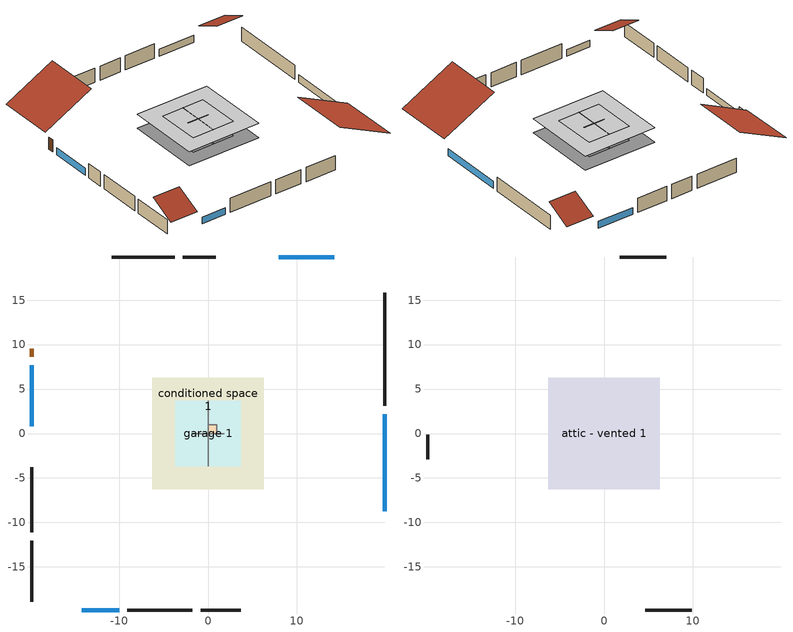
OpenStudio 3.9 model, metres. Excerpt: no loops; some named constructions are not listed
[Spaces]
garage 1
 floor foundation (Slab1 construction): -3.66,-3.66 -3.66,3.66 3.66,3.66 3.66,-3.66 z0
 wall outside (Wall1 construction): -9.06,-19.85 -1.75,-19.85 z0:2.44
 wall outside (Wall2 construction): -19.85,-3.8 -19.85,-11.12 z0:2.44
 wall outside (Wall12 construction): 0.84,19.85 -2.81,19.85 z0:2.44
 wall to conditioned space 1 (Wall5 construction Reversed): 0,-3.66 0,3.66 z0:2.44
 wall to conditioned space 1 (Wall6 construction Reversed): 1.83,0 -1.83,0 z0:2.44
conditioned space 1
 floor foundation (Slab2 construction): -6.28,-6.28 -6.28,6.28 6.28,6.28 6.28,-6.28 z0
 wall outside (Wall3 construction): 19.85,3.1 19.85,15.85 z0:2.44
 wall outside (Wall4 construction): -0.82,-19.85 3.71,-19.85 z0:2.44
 wall outside (Wall7 construction): -19.85,-12.05 -19.85,-18.92 z0:2.44
 wall outside (Wall8 construction): -3.74,19.85 -10.83,19.85 z0:2.44
 wall outside (AdiabaticWallConstruction): 19.85,-8.77 19.85,2.17 z0:1.22; -14.18,-19.85 -9.99,-19.85 z0:1.13; -19.85,7.69 -19.85,0.8 z0:1.16; 14.18,19.85 7.96,19.85 z0:1.19
 wall outside (AdiabaticWallConstruction 1): -19.85,9.53 -19.85,8.62 z0:2.03
 window (WindowConstruction): 19.85,-8.77 19.85,2.17 z0:1.22
 window (WindowConstruction 1): -14.18,-19.85 -9.99,-19.85 z0:1.13
 window (WindowConstruction 2): -19.85,7.69 -19.85,0.8 z0:1.16
 window (WindowConstruction 3): 14.18,19.85 7.96,19.85 z0:1.19
 door (Door): -19.85,9.53 -19.85,8.62 z0:2.03
central ac and furnace airloop ret air space
 floor adiabatic (AdiabaticConst): 0,0 0,1 1,1 1,0 z0
 wall adiabatic (AdiabaticConst): 0,1 0,0 1,0 1,1 0,1 z0:1
 ceiling adiabatic (AdiabaticConst): 1,0 1,1 0,1 0,0 z1
attic - vented 1
 floor to garage 1 (Floor1 construction): -3.66,-3.66 -3.66,3.66 3.66,3.66 3.66,-3.66 z2.44
 floor to conditioned space 1 (Floor2 construction Reversed): -6.28,-6.28 -6.28,6.28 6.28,6.28 6.28,-6.28 z2.44
 wall outside (Wall9 construction): 4.64,-19.85 9.89,-19.85 z0:2.44
 wall outside (Wall10 construction): 7.03,19.85 1.77,19.85 z0:2.44
 wall outside (Wall11 construction): -19.85,-0.13 -19.85,-2.87 z0:2.44
 roof outside (Roof1 construction): 19.85,-9.69,2.44 10.77,-9.69,6.98 10.77,-19.85,6.98 19.85,-19.85,2.44
 roof outside (Roof2 construction): -15.11,-19.85,2.44 -15.11,-15.61,4.56 -19.85,-15.61,4.56 -19.85,-19.85,2.44
 roof outside (Roof3 construction): 15.11,19.85,2.44 15.11,15.61,4.56 19.85,15.61,4.56 19.85,19.85,2.44
 roof outside (Roof4 construction): -19.85,10.46,2.44 -11.45,10.46,6.64 -11.45,19.85,6.64 -19.85,19.85,2.44
[Material] Roughness=Rough
Name | Thickness {m} | Conductivity {W/m-K} | Density {kg/m3} | Specific Heat {J/kg-K} | Thermal Absorptance | Solar Absorptance | Visible Absorptance
gypsum board | 0.0127 | 0.160291 | 801 | 837.4 | 0.9 | 0.6 | 0.6
osb sheathing 0.5 in. 2; osb sheathing 0.5 in. 3 | 0.0127 | 0.115458 | 512.64 | 1214.23
wall stud and cavity 2 | 0.1397 | 0.335416 | 139.0536 | 1170.24 | 0.9 | 0.7 | 0.7
ceiling loosefill ins | 0.169333 | 0.0480833 | 16.02 | 1046.75 | 0.9 | 0.7 | 0.7
ceiling stud and cavity 1 | 0.1397 | 0.0824711 | 65.682 | 1177.47 | 0.9 | 0.7 | 0.7
[Construction]
Wall5 construction: osb sheathing 0.5 in. 2, wall stud and cavity 2, gypsum board
Wall6 construction: osb sheathing 0.5 in. 3, wall stud and cavity 2, gypsum board
Floor2 construction: ceiling loosefill ins, ceiling stud and cavity 1, gypsum board
[Schedule:Ruleset]
Name | Default Day Schedule
cooling season schedule | cooling season schedule default day
natural vent schedule | natural vent schedule default day
[Schedule:Day]
cooling season schedule default day; cooling season schedule day; cooling season schedule day 2; natural vent schedule default day: 24, 0, 0
cooling season schedule day 1; natural vent schedule day: 24, 0, 1
[Schedule:Rule] Apply Monday=Yes; Apply Wednesday=Yes; Apply Friday=Yes; Date Specification Type=DateRange; Start Day=1
Name | Schedule Ruleset | Rule Order | Day Schedule | Apply Sunday | Apply Tuesday | Apply Thursday | Apply Saturday | Start Month | End Month | End Day
cooling season schedule allday rule | cooling season schedule | 2 | cooling season schedule day | Yes | Yes | Yes | Yes | 1 | 5 | 31
cooling season schedule allday rule 1 | cooling season schedule | 1 | cooling season schedule day 1 | Yes | Yes | Yes | Yes | 6 | 9 | 30
cooling season schedule allday rule 2 | cooling season schedule | 0 | cooling season schedule day 2 | Yes | Yes | Yes | Yes | 10 | 12 | 31
natural vent schedule rule | natural vent schedule | 0 | natural vent schedule day | No | No | No | No | 1 | 12 | 31
